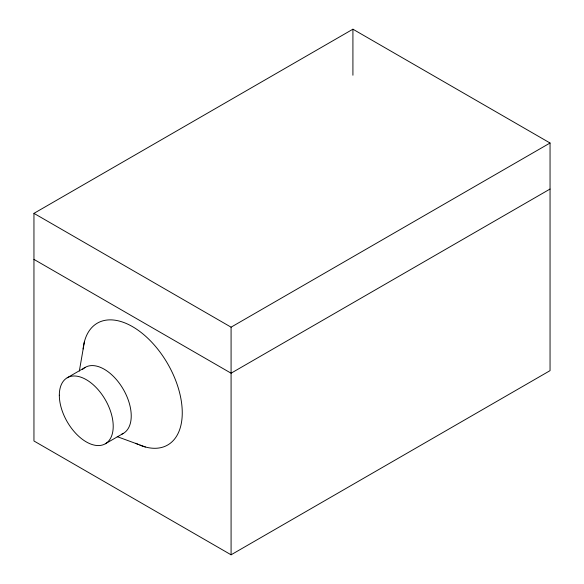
<?xml version="1.0" encoding="UTF-8"?>
<svg xmlns="http://www.w3.org/2000/svg" width="584" height="584" viewBox="0 0 584 584"><rect width="100%" height="100%" fill="white"/><g stroke="black" fill="none" stroke-linecap="round" stroke-linejoin="round"><path stroke-width="0.88" d="M79.344 371.03L84.468 341.472M33.952 213.357L352.918 29.2L550.048 143.014L550.048 370.643L231.082 554.8L33.952 440.986L33.952 213.357L231.082 327.171L550.048 143.014M67.211 377.775L85.227 367.373M105.324 443.782L123.341 433.379M550.048 189.041L231.082 373.198L33.952 259.384M117.231 436.649L145.387 446.994M352.918 29.2L352.918 75.227M231.082 327.171L231.082 554.8M83.096 348.984A70.35 40.617 60 0 1 133.867 327.442A70.35 40.617 60 0 1 182.172 409.296A70.35 40.617 60 0 1 139.817 445.11M138.196 444.417A70.35 40.617 60 0 1 135.758 443.263M82.6 369.38A38.106 22.002 60 0 1 122.611 388.141A38.106 22.002 60 0 1 121.866 434.109M59.32 395.222A38.106 22.002 60 0 0 99.74 445.504A38.106 22.002 60 0 0 99.74 391.609A38.106 22.002 60 0 0 59.32 395.222"/></g></svg>
